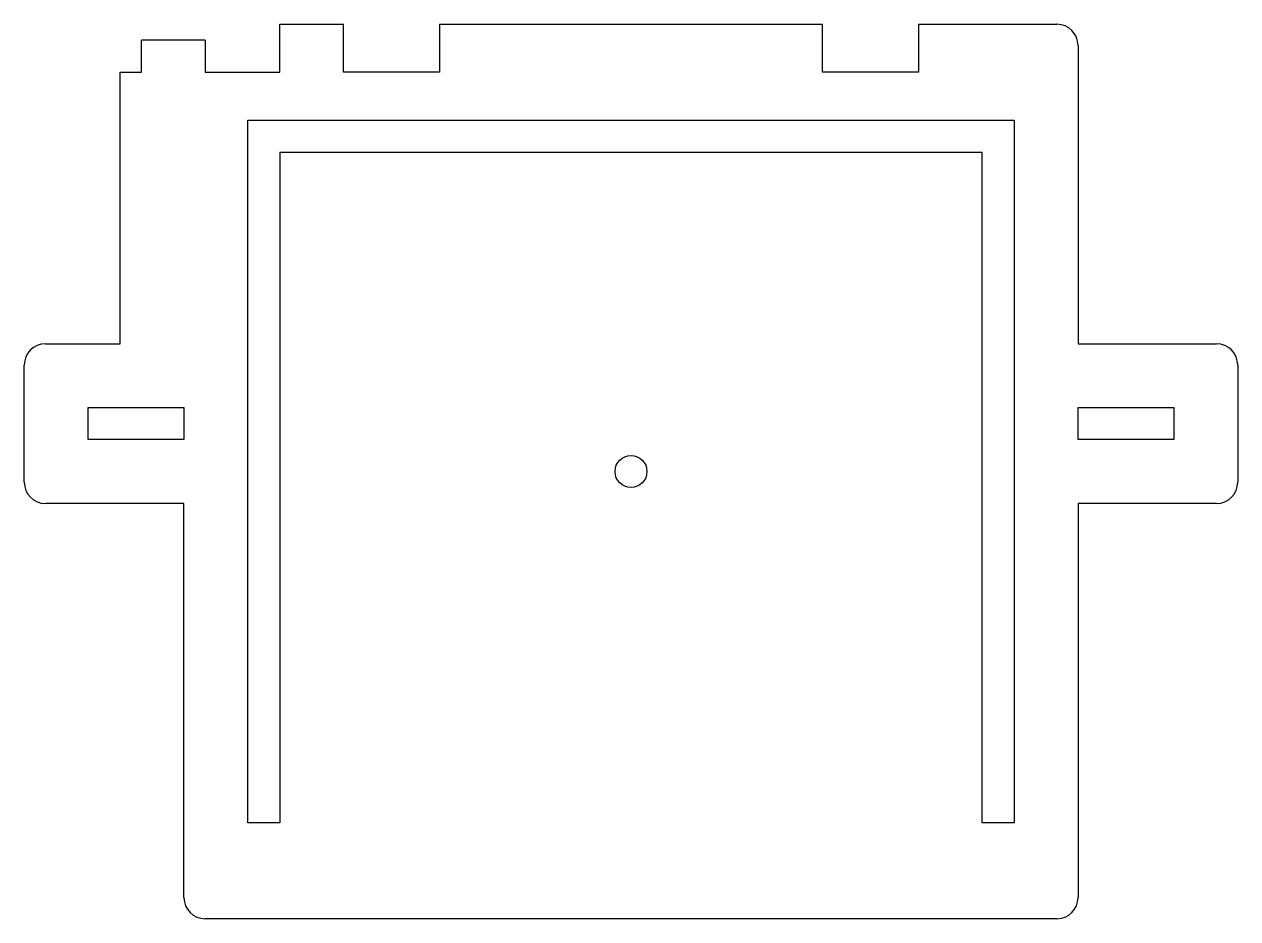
# Model space of a CAD drawing. Extents: x -57 to 57, y 0 to 84.
import ezdxf

# ---------------------------------------------------------------- set-up
doc = ezdxf.new("R2010")
doc.units = 0
doc.layers.get('0').update_dxf_attribs({"linetype": 'continuous'})

# ---------------------------------------------------------------- blocks, each defined once
blk = doc.blocks.new('BODY')
at = {"color": 0}
for p, q in [((-33, 84), (-27, 84)), ((-33, 79.5), (-33, 84)), ((-27, 79.5), (-27, 84)), ((-18, 84), (18, 84)), ((-18, 84), (-18, 79.5)), ((18, 79.5), (18, 84)), ((27, 84), (40, 84)), ((27, 84), (27, 79.5)), ((-40, 82.5), (-46, 82.5)), ((-46, 79.5), (-46, 82.5)), ((-40, 82.5), (-40, 79.5)), ((42, 82), (42, 54)), ((-48, 79.5), (-46, 79.5)), ((-48, 54), (-48, 79.5)), ((-40, 79.5), (-33, 79.5)), ((-18, 79.5), (-27, 79.5)), ((27, 79.5), (18, 79.5)), ((-36, 9), (-36, 75)), ((-36, 75), (36, 75)), ((36, 75), (36, 9)), ((-33, 72), (33, 72)), ((-33, 72), (-33, 9)), ((33, 9), (33, 72)), ((-55, 54), (-48, 54)), ((42, 54), (55, 54)), ((-57, 41), (-57, 52)), ((57, 52), (57, 41)), ((-51, 45), (-51, 48)), ((-51, 48), (-42, 48)), ((-42, 48), (-42, 45)), ((42, 45), (42, 48)), ((42, 48), (51, 48)), ((51, 48), (51, 45)), ((-42, 45), (-51, 45)), ((51, 45), (42, 45)), ((-42, 39), (-55, 39)), ((-42, 2), (-42, 39)), ((42, 39), (42, 2)), ((55, 39), (42, 39)), ((-33, 9), (-36, 9)), ((36, 9), (33, 9)), ((40, 0), (-40, 0))]:
    blk.add_line(p, q, dxfattribs=at)
blk.add_circle((0, 42), 1.5, dxfattribs=at)
for centre, start, end in [((40, 82), 0, 90), ((-55, 52), 90, -180), ((55, 52), 0, 90), ((-55, 41), -180, -90), ((55, 41), -90, 0), ((-40, 2), -180, -90), ((40, 2), -90, 0)]:
    blk.add_arc(centre, 2, start, end, dxfattribs=at)

msp = doc.modelspace()

# ---------------------------------------------------------------- block references
at = {"color": 0}
msp.add_blockref('BODY', (0, 0), dxfattribs=at)

doc.saveas('drawing.dxf')
